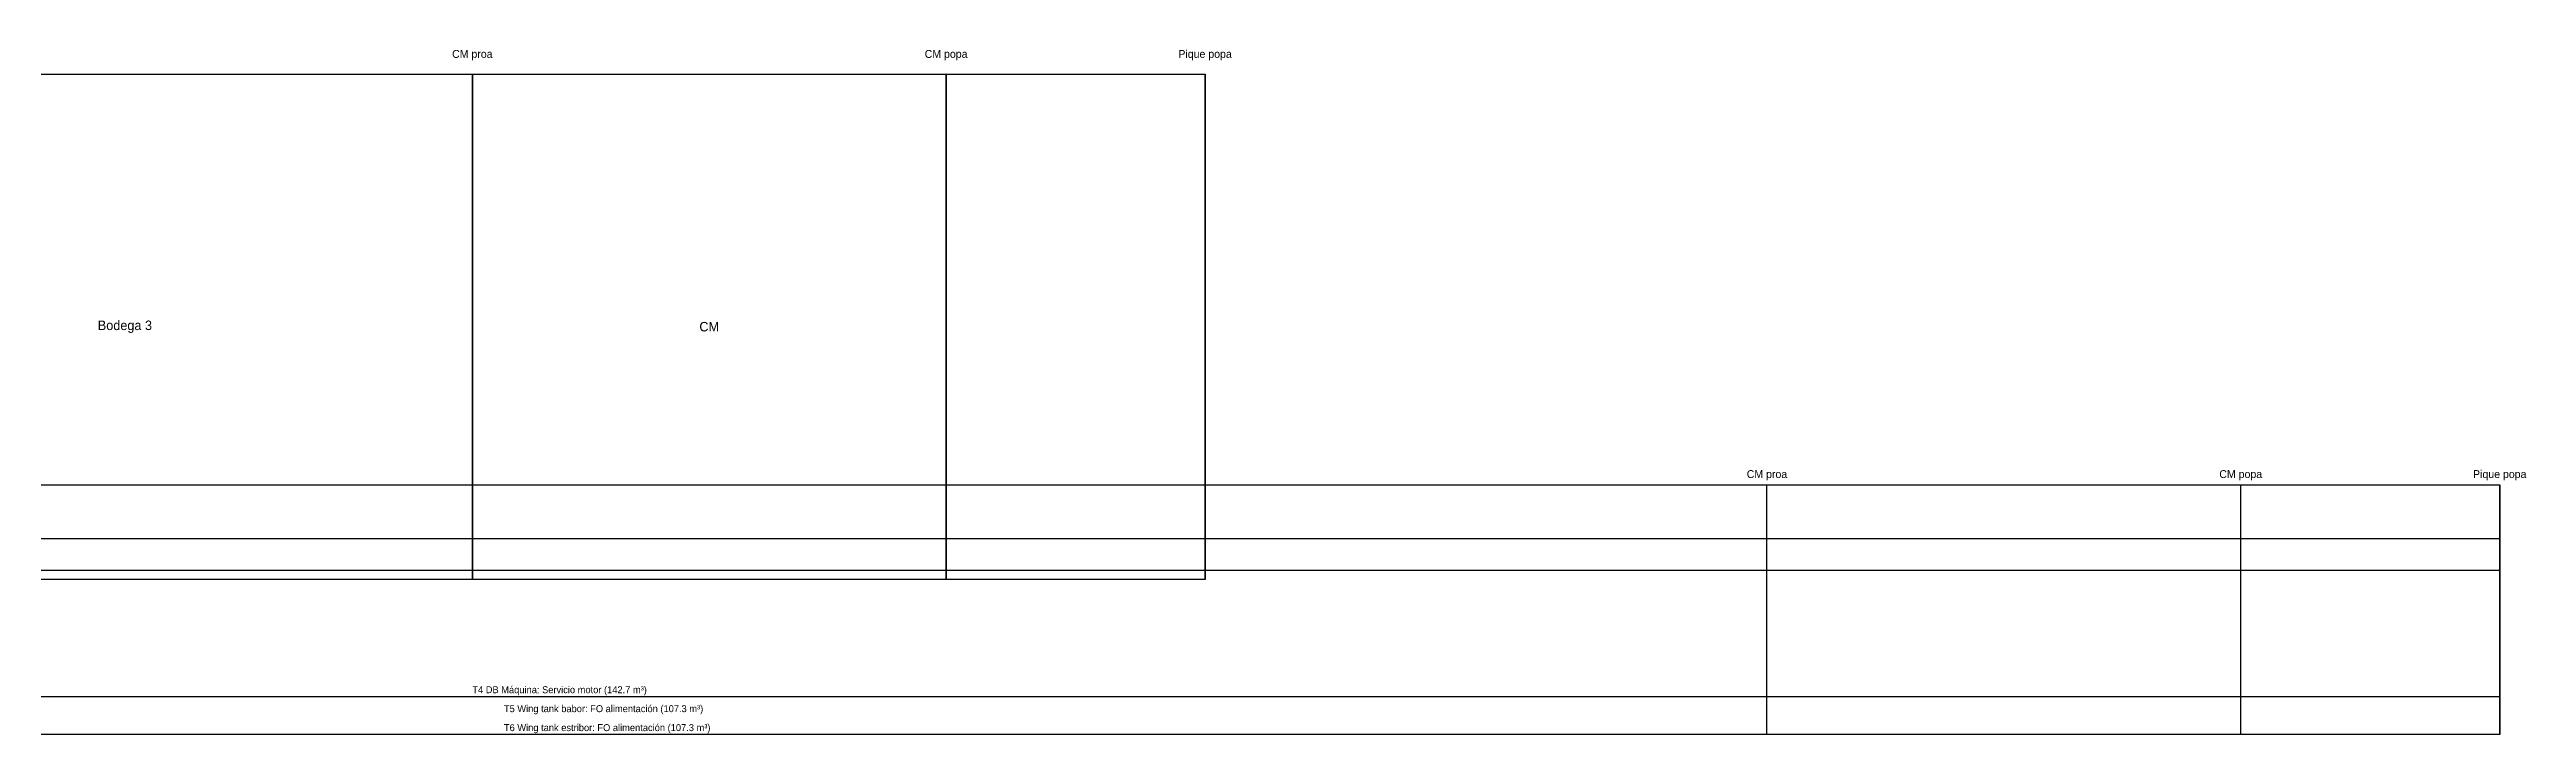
# Model space of a CAD drawing. Header units: metres. Extents: x -27 to 129, y 0 to 22.
# Drawn here: x 50.6 to 129, y 0 to 21.7 of the extents above; entities that cross this region are included whole.
import ezdxf

# ---------------------------------------------------------------- set-up
doc = ezdxf.new("R2010")
doc.units = ezdxf.units.M
for name, color, linetype in [('CASCO', 7, 'Continuous'), ('ESTRUCTURA', 3, 'Continuous'), ('REFERENCIAS', 2, 'Continuous'), ('TANQUES', 4, 'Continuous')]:
    doc.layers.add(name, color=color, linetype=linetype)

msp = doc.modelspace()

# ---------------------------------------------------------------- linework, layer by layer
at = {"layer": 'CASCO'}
for points in [[(-17.995, 4.905), (-17.995, 20.895), (87.205, 20.895), (87.205, 4.905)], [(22.995, 0), (22.995, 7.9), (128.195, 7.9), (128.195, 0)]]:
    msp.add_lwpolyline(points, close=True, dxfattribs=at)
at = {"layer": 'ESTRUCTURA'}
for p, q in [((64.005, 4.905), (64.005, 20.895)), ((79.005, 4.905), (79.005, 20.895)), ((87.205, 4.905), (87.205, 20.895)), ((22.995, 7.9), (128.195, 7.9)), ((104.995, 0), (104.995, 7.9)), ((119.995, 0), (119.995, 7.9)), ((128.195, 0), (128.195, 7.9)), ((22.995, 5.2), (128.195, 5.2)), ((22.995, 1.2), (128.195, 1.2))]:
    msp.add_line(p, q, dxfattribs=at)
at = {"layer": 'REFERENCIAS'}
msp.add_line((22.995, 6.2), (128.195, 6.2), dxfattribs=at)
at = {"layer": 'TANQUES'}
for points in [[(42.005, 4.905), (42.005, 20.895), (64.005, 20.895), (64.005, 4.905)], [(64.005, 4.905), (64.005, 20.895), (79.005, 20.895), (79.005, 4.905)]]:
    msp.add_lwpolyline(points, close=True, dxfattribs=at)

# ---------------------------------------------------------------- texts
at = {"layer": 'REFERENCIAS'}
for s, p in [('T4 DB Máquina: Servicio motor (142.7 m³)', (64.005, 1.305)), ('T5 Wing tank babor: FO alimentación (107.3 m³)', (65.005, 0.705)), ('T6 Wing tank estribor: FO alimentación (107.3 m³)', (65.005, 0.105))]:
    msp.add_text(s, height=0.22, dxfattribs=at).set_placement(p)
at = {"layer": 'REFERENCIAS', "attachment_point": 5}
for s, insert, char_height in [('CM proa', (64.005, 21.495), 0.25), ('CM popa', (79.005, 21.495), 0.25), ('Pique popa', (87.205, 21.495), 0.25), ('Bodega 3', (53.005, 12.9), 0.3), ('CM', (71.505, 12.9), 0.3), ('CM proa', (104.995, 8.2), 0.25), ('CM popa', (119.995, 8.2), 0.25), ('Pique popa', (128.195, 8.2), 0.25)]:
    msp.add_mtext(s, dxfattribs=dict(at, insert=insert, char_height=char_height))

doc.saveas('drawing.dxf')
